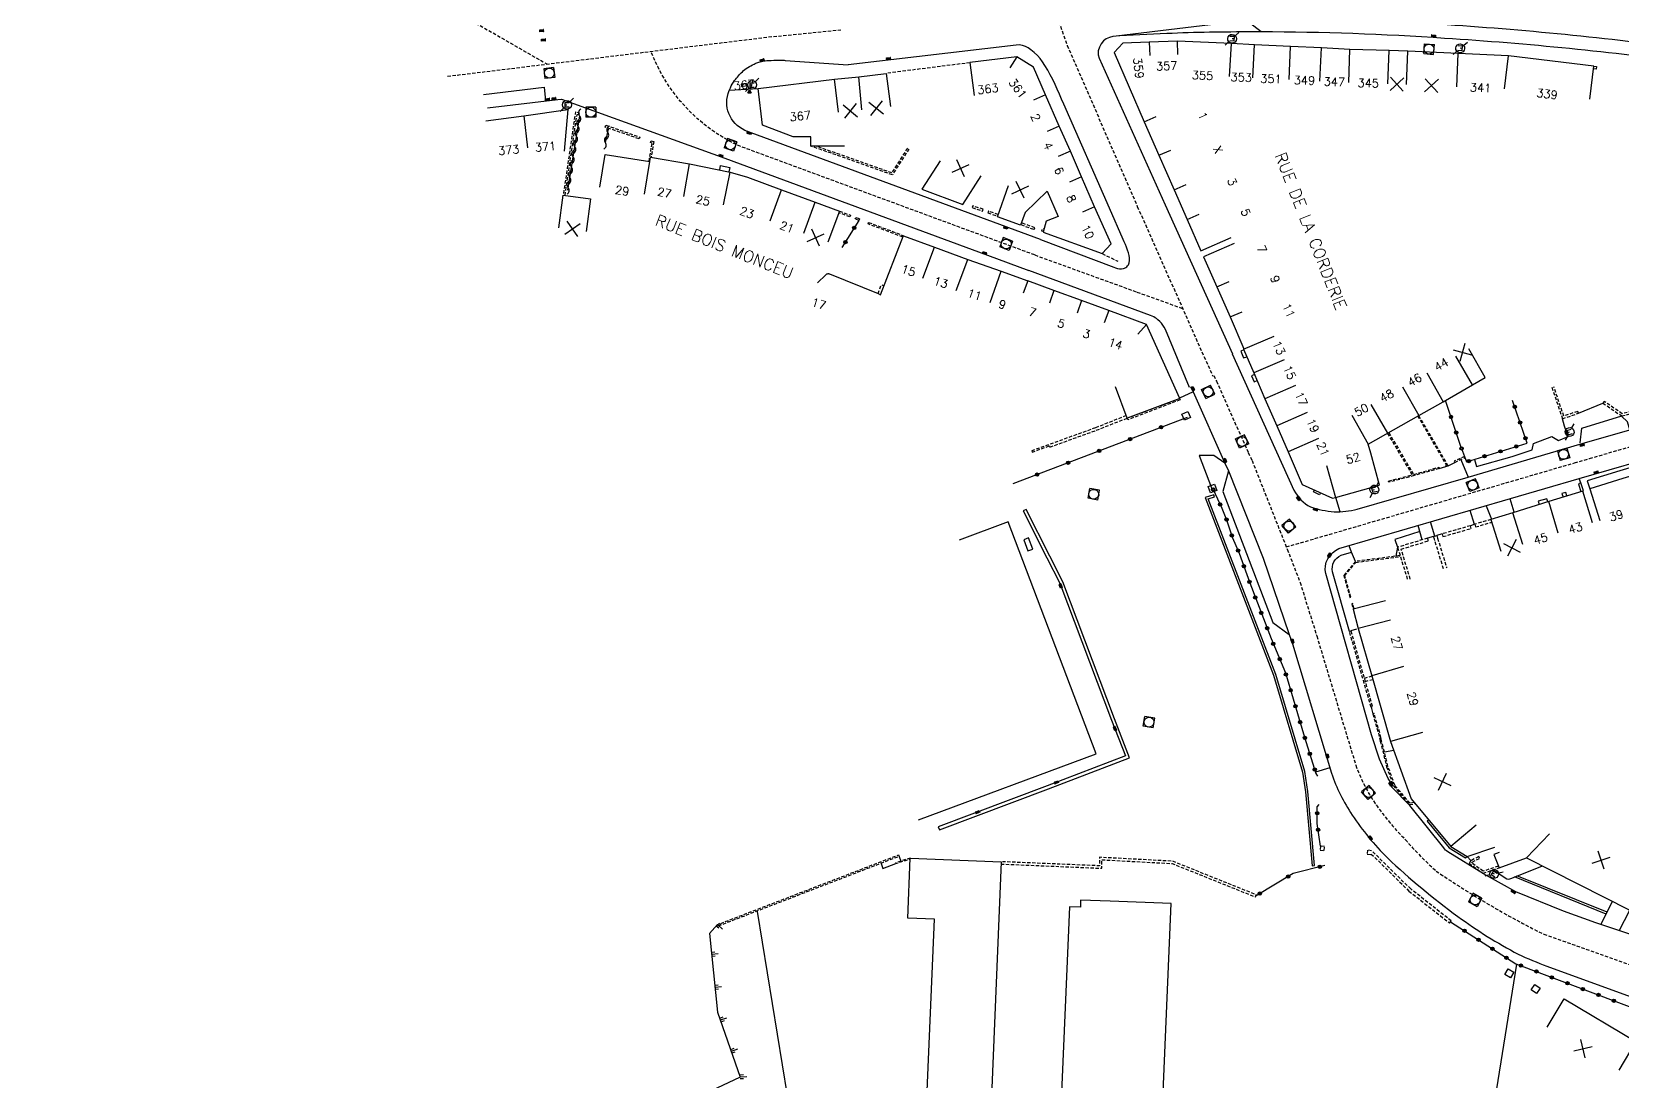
# Model space of a CAD drawing. Header units: millimetres. Extents: x 155999 to 157000, y 121000 to 122000.
# Drawn here: x 156418.6 to 156658.4, y 121279.6 to 121437.8 of the extents above; entities that cross this region are included whole.
import ezdxf
from ezdxf.enums import TextEntityAlignment as Align

# ---------------------------------------------------------------- set-up
doc = ezdxf.new("R2010")
doc.units = ezdxf.units.MM
doc.linetypes.add('DASHED', pattern=[0.75, 0.5, -0.25])
doc.layers.get('0').update_dxf_attribs({"linetype": 'CONTINUOUS'})
for name, color, linetype in [('W0001', 6, 'DASHED'), ('W0008', 7, 'CONTINUOUS'), ('W0100', 7, 'CONTINUOUS'), ('W0112', 1, 'DASHED'), ('W0211', 2, 'CONTINUOUS'), ('W0310', 3, 'CONTINUOUS'), ('W0322', 7, 'CONTINUOUS'), ('W0334', 7, 'CONTINUOUS'), ('W0400', 7, 'CONTINUOUS'), ('W0420', 7, 'CONTINUOUS'), ('W0471', 7, 'CONTINUOUS'), ('W0851', 7, 'CONTINUOUS'), ('W0984', 7, 'CONTINUOUS'), ('W0989', 7, 'CONTINUOUS'), ('W0991', 7, 'CONTINUOUS'), ('W1102', 7, 'CONTINUOUS')]:
    doc.layers.add(name, color=color, linetype=linetype)
doc.styles.get("Standard").update_dxf_attribs({"font": 'romans.shx', "width": 0.85})

# ---------------------------------------------------------------- blocks, each defined once
blk = doc.blocks.new('T471')
for p, q in [((-0.333334, 0.333334), (-0.333334, -0.333334)), ((-0.333334, 0.333334), (0.333334, 0.333334)), ((-0.333334, 0), (0, 0)), ((0.500001, 0.500001), (1.000002, 1.000002)), ((-0.500001, -0.500001), (-1.000002, -1.000002)), ((-0.333334, -0.333334), (0.333334, -0.333334))]:
    blk.add_line(p, q)
blk.add_ellipse((0, 0), major_axis=(0.471405, 0.471405), ratio=1, start_param=5.4977871438, end_param=11.780972451)
blk = doc.blocks.new('T420')
for p, q in [((0.75, 0.75), (-0.75, 0.75)), ((-0.75, 0.75), (-0.75, -0.75)), ((0.75, 0.75), (0.75, -0.75)), ((0.75, -0.75), (-0.75, -0.75))]:
    blk.add_line(p, q)
blk.add_ellipse((0, 0), major_axis=(-0.53, 0.53), ratio=1, start_param=3.926991, end_param=10.210176)
blk = doc.blocks.new('t310o')
at = {"color": 0, "linetype": 'Continuous'}
for centre, start, end in [((-0.5, 0.38), 216.8699, 323.1304), ((0.5, -0.37), 36.8699, 143.1303)]:
    blk.add_arc(centre, 0.625, start, end, dxfattribs=at)
blk = doc.blocks.new('t991o')
at = {"color": 0, "linetype": 'Continuous'}
for p, q in [((-1, 1), (1, -1)), ((-1, -1), (1, 1))]:
    blk.add_line(p, q, dxfattribs=at)
blk = doc.blocks.new('T400')
for p, q in [((-0.15, 0.3), (0.15, 0.3)), ((-0.15, -0.25), (-0.15, 0.3)), ((-0.15, 0.15), (0.15, 0.15)), ((-0.15, 0), (0.15, 0)), ((0.15, 0.3), (0.15, -0.25)), ((-0.15, -0.15), (0.15, -0.15)), ((-0.15, -0.25), (-0.15, -0.3)), ((-0.15, -0.3), (0.15, -0.3)), ((0.15, -0.3), (0.15, -0.25))]:
    blk.add_line(p, q)
blk = doc.blocks.new('t112o')
at = {"color": 0, "linetype": 'Continuous'}
for p, q in [((-0.5, 0.5), (0.5, 0.5)), ((-0.5, -0.5), (-0.5, 0.5)), ((0.5, 0.5), (0.5, -0.5)), ((0.5, -0.5), (-0.5, -0.5))]:
    blk.add_line(p, q, dxfattribs=at)
blk = doc.blocks.new('t322o')
at = {"color": 0, "linetype": 'Continuous'}
for radius in [0.25, 0.15]:
    blk.add_circle((0, 0), radius, dxfattribs=at)
blk = doc.blocks.new('t211o')
at = {"color": 0, "linetype": 'Continuous'}
for p, q in [((-0.29, 0.5), (-0.29, 0)), ((0, 1), (0, 0)), ((0.29, 0.5), (0.29, 0))]:
    blk.add_line(p, q, dxfattribs=at)
blk = doc.blocks.new('T851')
for p, q in [((-0.25, -0.15), (0, 0.32)), ((0, 0.32), (0.25, -0.15)), ((-0.25, -0.15), (0.25, -0.15))]:
    blk.add_line(p, q)
for major_axis in [(-0.106, 0.106), (-0.0354, 0.0354), (-0.0236, 0.0236)]:
    blk.add_ellipse((0, 0), major_axis=major_axis, ratio=1, start_param=3.926991, end_param=10.210176)

msp = doc.modelspace()

# ---------------------------------------------------------------- linework, layer by layer
at = {"layer": 'W0001'}
for p, q in [((156569.83, 121404.11), (156585.24, 121398.52)), ((156585.24, 121398.52), (156592.14, 121396.03))]:
    msp.add_line(p, q, dxfattribs=at)
at = {"layer": 'W0001', "flags": 128}
for points in [[(156088.5, 121606.56), (156086.38, 121604.23), (156083.65, 121600.86), (156080.28, 121599.55), (156076.95, 121599.75), (156076.12, 121607.99), (156077.21, 121607.96), (156083.79, 121607.07), (156091.13, 121606.28), (156097.16, 121606.4), (156102.91, 121605.83), (156111.09, 121604.39), (156147.32, 121595.26), (156155.47, 121593.19), (156159.86, 121592.01), (156167.86, 121588.83), (156174.44, 121585.18), (156182.46, 121580.45), (156214.63, 121561.12), (156228.33, 121552.98), (156234.91, 121549.26), (156242.51, 121545.54), (156259.79, 121537.63), (156268.58, 121533.6), (156281.6, 121527.86), (156326.09, 121508.97), (156340.37, 121502.92), (156364.77, 121493.23), (156383.99, 121486.01), (156399.21, 121479.69), (156431.16, 121466), (156445.08, 121460), (156457.07, 121454.75), (156465.68, 121450.53), (156496.25, 121432.91)], [(156481.29, 121431.05), (156481.29, 121431.05), (156529.68, 121436.97), (156540.61, 121438.05)]]:
    msp.add_lwpolyline(points, dxfattribs=at)
at = {"layer": 'W0001'}
msp.add_lwpolyline([(156572.71, 121441.41), (156574.73, 121435.71), (156585.29, 121411.42), (156596.66, 121385.84)], dxfattribs=at)
at = {"layer": 'W0001', "flags": 128}
msp.add_lwpolyline([(156569.83, 121404.11), (156525.25, 121420.55, -0.195934), (156511.98, 121434.82)], format="xyb", dxfattribs=at)
at = {"layer": 'W0001'}
for points in [[(156596.83, 121385.92), (156597.22, 121385.1), (156602.01, 121374.33), (156602.59, 121373.12), (156607.89, 121359.75), (156609.83, 121354.76), (156612.34, 121346.68), (156618.23, 121327.19, 0.061683), (156620.9, 121321.82, 0.048316), (156625.68, 121315.99, 0.03015), (156630.35, 121311.24, 0.035321), (156646.57, 121301.72), (156665.53, 121294.99)], [(156607.75, 121360.1), (156651.22, 121372.78), (156653.48, 121373.44), (156672.26, 121378.87), (156673.92, 121379.35, -0.107336), (156681.7, 121379.57, -0.007706), (156682.47, 121379.44, -0.042636), (156689.04, 121376.7), (156691.88, 121375.08), (156712.03, 121366.5, 0.06955), (156716.75, 121365.3), (156724.46, 121365.1), (156774.28, 121362.58), (156774.82, 121362.58, -0.009605), (156789.94, 121361.39, -0.006178), (156801.73, 121359.63, -0.042049), (156816.62, 121356.05), (156829.14, 121351.99), (156851.69, 121343.85), (156900.18, 121326.48), (156924.01, 121318.84), (156968.76, 121303.38)]]:
    msp.add_lwpolyline(points, format="xyb", dxfattribs=at)
at = {"layer": 'W0008'}
for p, q in [((156581.09, 121436.89), (156580.62, 121436.68)), ((156581.6, 121437.03), (156581.09, 121436.89)), ((156582.12, 121437.11), (156581.6, 121437.03)), ((156582.64, 121437.15), (156582.12, 121437.11)), ((156589.73, 121437.48), (156582.64, 121437.15)), ((156590.54, 121437.52), (156589.73, 121437.48)), ((156591.34, 121437.55), (156590.54, 121437.52)), ((156592.15, 121437.58), (156591.34, 121437.55)), ((156592.96, 121437.61), (156592.15, 121437.58)), ((156593.76, 121437.63), (156592.96, 121437.61)), ((156594.57, 121437.65), (156593.76, 121437.63)), ((156595.38, 121437.67), (156594.57, 121437.65)), ((156596.19, 121437.68), (156595.38, 121437.67)), ((156596.99, 121437.69), (156596.19, 121437.68)), ((156597.8, 121437.71), (156596.99, 121437.69)), ((156598.61, 121437.71), (156597.8, 121437.71)), ((156599.41, 121437.72), (156598.61, 121437.71)), ((156600.22, 121437.73), (156599.41, 121437.72)), ((156601.03, 121437.73), (156600.22, 121437.73)), ((156601.84, 121437.74), (156601.03, 121437.73)), ((156602.64, 121437.74), (156601.84, 121437.74)), ((156603.45, 121437.74), (156602.64, 121437.74)), ((156604.26, 121437.75), (156603.45, 121437.74)), ((156567.03, 121435.76), (156541.7, 121432.77)), ((156567.5, 121435.77), (156567.03, 121435.76)), ((156567.96, 121435.68), (156567.5, 121435.77)), ((156568.41, 121435.52), (156567.96, 121435.68)), ((156568.85, 121435.31), (156568.41, 121435.52)), ((156569.26, 121435.04), (156568.85, 121435.31)), ((156569.76, 121434.64), (156569.26, 121435.04)), ((156570.22, 121434.19), (156569.76, 121434.64)), ((156579.41, 121434.86), (156579.4, 121434.3)), ((156579.57, 121435.42), (156579.41, 121434.86)), ((156579.83, 121435.94), (156579.57, 121435.42)), ((156580.2, 121436.37), (156579.83, 121435.94)), ((156580.62, 121436.68), (156580.2, 121436.37)), ((156570.63, 121433.71), (156570.22, 121434.19)), ((156571.01, 121433.2), (156570.63, 121433.71)), ((156571.36, 121432.67), (156571.01, 121433.2)), ((156571.78, 121431.98), (156571.36, 121432.67)), ((156579.4, 121434.3), (156579.53, 121433.78)), ((156579.53, 121433.78), (156589.5, 121411.66)), ((156572.17, 121431.27), (156571.78, 121431.98)), ((156572.54, 121430.55), (156572.17, 121431.27)), ((156572.89, 121429.82), (156572.54, 121430.55)), ((156573.23, 121429.09), (156572.89, 121429.82)), ((156573.56, 121428.35), (156573.23, 121429.09)), ((156573.88, 121427.6), (156573.56, 121428.35)), ((156574.21, 121426.86), (156573.88, 121427.6)), ((156581.08, 121411.18), (156574.21, 121426.86)), ((156583.16, 121406.46), (156581.08, 121411.18)), ((156589.5, 121411.66), (156599.66, 121389.22)), ((156570.72, 121406.44), (156581.73, 121402.29)), ((156583.33, 121406.07), (156583.16, 121406.46)), ((156583.5, 121405.67), (156583.33, 121406.07)), ((156583.66, 121405.27), (156583.5, 121405.67)), ((156583.81, 121404.85), (156583.66, 121405.27)), ((156583.95, 121404.42), (156583.81, 121404.85)), ((156584.05, 121404.05), (156583.95, 121404.42)), ((156584.11, 121403.67), (156584.05, 121404.05)), ((156584.13, 121403.29), (156584.11, 121403.67)), ((156587.29, 121395), (156568.94, 121401.78)), ((156581.73, 121402.29), (156582.01, 121402.18)), ((156582.01, 121402.18), (156582.31, 121402.09)), ((156582.31, 121402.09), (156582.6, 121402.03)), ((156582.6, 121402.03), (156582.9, 121402.01)), ((156582.9, 121402.01), (156583.19, 121402.05)), ((156583.19, 121402.05), (156583.37, 121402.12)), ((156583.37, 121402.12), (156583.54, 121402.21)), ((156583.54, 121402.21), (156583.69, 121402.33)), ((156583.69, 121402.33), (156583.83, 121402.46)), ((156583.83, 121402.46), (156583.94, 121402.61)), ((156583.94, 121402.61), (156584.08, 121402.94)), ((156584.08, 121402.94), (156584.13, 121403.29)), ((156587.53, 121394.9), (156587.29, 121395)), ((156587.76, 121394.78), (156587.53, 121394.9)), ((156587.98, 121394.65), (156587.76, 121394.78)), ((156588.19, 121394.51), (156587.98, 121394.65)), ((156588.39, 121394.35), (156588.19, 121394.51)), ((156588.67, 121394.1), (156588.39, 121394.35)), ((156588.93, 121393.82), (156588.67, 121394.1)), ((156589.16, 121393.53), (156588.93, 121393.82)), ((156589.36, 121393.21), (156589.16, 121393.53)), ((156589.52, 121392.88), (156589.36, 121393.21)), ((156593.16, 121384.12), (156589.52, 121392.88))]:
    msp.add_line(p, q, dxfattribs=at)
for points in [[(156704.16, 121429.56), (156669.89, 121434.94, 0.018213), (156631.98, 121438.79, 0.021497), (156601.84, 121439.71), (156601.76, 121439.43), (156582.12, 121437.11)], [(156570.72, 121406.44), (156526.11, 121422.89, -0.403283), (156523.75, 121428.89)], [(156599.58, 121389.19), (156608.9, 121368.64, 0.148186), (156611.4, 121366.14, 0.059038), (156614.95, 121365.38, 0.052061), (156618.44, 121365.78), (156635.15, 121370.63), (156652.01, 121375.57), (156671.66, 121381.24, 0.003383), (156677.55, 121382.62, 0.022324), (156682.33, 121384.12), (156691.92, 121387.75), (156703.88, 121392.38), (156728.82, 121401.81, -0.034564), (156738.75, 121404.35), (156764.32, 121409.03), (156780.27, 121411.95, 0.160911), (156781.9, 121413.01, 0.490959), (156780.88, 121415.68)], [(156593.35, 121384.24), (156593.71, 121383.48), (156598.5, 121372.71), (156599.05, 121371.57), (156604.26, 121358.42), (156608.16, 121346.91), (156608.67, 121345.47), (156614.56, 121325.99, 0.06258), (156617.68, 121319.68, 0.048772), (156623, 121313.22, 0.030303), (156633.6, 121304.4, 0.035664), (156642.71, 121298.71, 0.024729), (156647.05, 121296.92), (156661.8, 121291.54), (156664.11, 121290.73, -0.310035), (156664.55, 121289.85), (156664.35, 121289.1)], [(156680.03, 121294.88), (156654.43, 121303.43), (156649.52, 121305.17), (156642.38, 121308.12), (156640.18, 121309.33), (156637.49, 121310.81), (156632.1, 121314.15, -0.150728), (156631.5, 121314.76), (156626.39, 121321.12), (156623.59, 121323.95), (156623.79, 121324.14), (156623.1, 121325.17), (156621.81, 121328.13), (156620.6, 121331.78), (156613.71, 121356.08, -0.371592), (156615.69, 121359.84), (156651.92, 121370.41), (156654.17, 121371.07), (156672.95, 121376.5)]]:
    msp.add_lwpolyline(points, format="xyb", dxfattribs=at)
at = {"layer": 'W0008', "flags": 128}
msp.add_lwpolyline([(156523.95, 121429.31, -0.066062), (156524.58, 121430.41, -0.03505), (156525.75, 121431.74, -0.061485), (156526.56, 121432.36, -0.018016), (156527.54, 121432.89, -0.035345), (156528.06, 121433.1, -0.016716), (156528.83, 121433.33, -0.034894), (156529.2, 121433.39, -0.018442), (156529.67, 121433.43, -0.00514), (156531.33, 121433.47, -0.014781), (156531.61, 121433.47, 0.006995), (156532.21, 121433.45), (156541.7, 121432.77)], format="xyb", dxfattribs=at)
at = {"layer": 'W0008'}
for points in [[(156487.33, 121426.3), (156497.94, 121427.57), (156498.48, 121427.58), (156523.1, 121418.69), (156562.7, 121404.07), (156568.94, 121401.78)], [(156546.65, 121312.4), (156546.95, 121311.63), (156548.9, 121312.39)]]:
    msp.add_lwpolyline(points, dxfattribs=at)
for points in [[(156596.93, 121367.64), (156596.82, 121367.97), (156595.53, 121367.54), (156605.83, 121340.75), (156610.2, 121326.15), (156610.67, 121323.17), (156611.67, 121312.05), (156612.02, 121312.08), (156611.02, 121323.21), (156610.55, 121326.23), (156606.17, 121340.86), (156595.99, 121367.33)], [(156568.51, 121365.76), (156568.07, 121365.54), (156571.67, 121358.46), (156573.59, 121354.62), (156581.4, 121334), (156583.49, 121328.59), (156571.72, 121324.1), (156555.29, 121317.91), (156555.46, 121317.44), (156571.89, 121323.63), (156584.13, 121328.3), (156581.86, 121334.18), (156574.05, 121354.82), (156572.11, 121358.69)]]:
    msp.add_lwpolyline(points, close=True, dxfattribs=at)
at = {"layer": 'W0008', "flags": 128}
msp.add_lwpolyline([(156549.39, 121313.45), (156549.62, 121312.73)], dxfattribs=at)
at = {"layer": 'W0100'}
for points in [[(156653.49, 121427.6), (156654.1, 121432.57), (156641.26, 121434.14), (156633.67, 121434.47), (156626.07, 121434.81), (156623.26, 121434.93), (156617.31, 121435.1), (156613.07, 121435.31), (156608.4, 121435.53), (156602.95, 121435.78), (156599.48, 121435.98), (156591.35, 121436.34)], [(156541.14, 121420.53), (156536.08, 121420.52), (156536.08, 121421.91), (156533.41, 121421.9), (156528.81, 121423.68), (156528.14, 121429.22), (156539.65, 121430.62), (156543.3, 121430.98), (156547.42, 121431.49), (156548.07, 121426.51)], [(156504.28, 121414.34), (156505.07, 121419.28), (156511.79, 121418.2), (156511.91, 121418.87), (156517.78, 121417.84), (156523.92, 121416.59), (156526.54, 121415.82), (156531.66, 121413.94), (156536.74, 121412.08), (156540.38, 121410.71), (156538.62, 121406.03)], [(156555.58, 121418.32), (156552.82, 121414.01), (156559.01, 121411.71), (156561.77, 121416.02)], [(156568.38, 121410.49), (156567.7, 121408.59), (156564.2, 121409.85), (156565.89, 121414.56)], [(156550.06, 121407.02), (156554.7, 121405.31), (156559.74, 121403.44), (156564.78, 121401.65), (156568.78, 121400.21)], [(156601.31, 121389.89), (156602.84, 121386.34), (156604.54, 121382.44), (156606.32, 121378.37), (156608.03, 121374.44), (156610.13, 121369.53), (156614.74, 121367.44), (156615.17, 121367.56), (156621.82, 121369.41), (156620.48, 121374.22), (156620.1, 121375.61), (156627.74, 121379.89), (156631.41, 121381.99), (156637.74, 121385.63), (156635.25, 121389.97)], [(156673.52, 121375.03), (156669.43, 121373.77), (156663.49, 121371.91), (156658.5, 121370.39), (156653.52, 121368.84), (156655.01, 121364.07)], [(156653.91, 121363.73), (156652.47, 121368.52), (156647.32, 121366.96), (156641.92, 121365.26), (156638.6, 121364.23), (156640.08, 121359.46)], [(156622.69, 121351.98), (156617.84, 121350.74), (156618.6, 121347.8), (156620.63, 121340.69), (156623.44, 121330.77), (156626.57, 121322.11), (156632.56, 121314.95), (156635.04, 121313.43), (156639.18, 121314.83)], [(156639.82, 121314.06), (156639.02, 121313.74), (156639.82, 121311.73), (156643.98, 121313.24), (156659.53, 121305.32), (156659.64, 121305.49)], [(156647.1, 121287.69), (156649.66, 121291.98), (156660.43, 121285.54), (156657.87, 121281.25)]]:
    msp.add_lwpolyline(points, dxfattribs=at)
at = {"layer": 'W0100', "flags": 128}
for points in [[(156525.62, 121429.52), (156526.41, 121429.64), (156526.36, 121429.96), (156525.57, 121429.85)], [(156569.54, 121359.78), (156568.9, 121361.46), (156568.16, 121361.17), (156568.8, 121359.5)]]:
    msp.add_lwpolyline(points, close=True, dxfattribs=at)
for points in [[(156487.07, 121424.31), (156492.79, 121425.1), (156499.44, 121426.04), (156498.89, 121419.76)], [(156498.09, 121408.18), (156498.75, 121413.14), (156502.84, 121412.59), (156502.19, 121407.64)], [(156568.38, 121410.49), (156571.71, 121413.71), (156573.37, 121409.9), (156571.56, 121409.19), (156571.08, 121407.54)], [(156591.7, 121382.49), (156583.77, 121379.52), (156582.01, 121384.21)], [(156552.32, 121318.98), (156579.07, 121328.92), (156565.82, 121363.87), (156558.41, 121361.1)], [(156551.09, 121313.19), (156564.76, 121312.65), (156562.36, 121254.18), (156552.6, 121254.59), (156554.7, 121303.99), (156550.69, 121304.16), (156551.07, 121313.19)]]:
    msp.add_lwpolyline(points, dxfattribs=at)
msp.add_lwpolyline([(156537.08, 121399.92), (156538.31, 121401.13), (156538.43, 121401.23, -0.066062), (156538.49, 121401.26, -0.045169), (156538.59, 121401.29, -0.075954), (156538.73, 121401.3, -0.076785), (156538.87, 121401.27), (156546.23, 121398.3), (156546.58, 121398.1), (156550.03, 121407.04)], format="xyb", dxfattribs=at)
at = {"layer": 'W0112'}
for p, q in [((156560.06, 121433.09), (156547.42, 121431.49)), ((156579.99, 121404.31), (156582.36, 121403.17))]:
    msp.add_line(p, q, dxfattribs=at)
for points in [[(156654.1, 121432.57), (156654.51, 121432.51), (156654.45, 121432.1), (156654.05, 121432.16)], [(156511.68, 121418.22), (156512.16, 121420.96), (156511.89, 121421.05), (156511.98, 121421.33), (156512.4, 121421.2), (156512, 121418.86)], [(156550.84, 121420.08), (156548.37, 121416.2), (156536.08, 121420.52)], [(156550.63, 121420.21), (156548.27, 121416.5), (156536.83, 121420.52)], [(156540.38, 121410.71), (156542.05, 121410.1), (156541.97, 121409.86), (156540.3, 121410.47)], [(156564.32, 121410.23), (156562.84, 121410.71), (156562.75, 121410.45), (156564.23, 121409.96)], [(156549.94, 121406.8), (156544.7, 121408.79), (156544.79, 121409.02), (156550.06, 121407.02)], [(156567.75, 121408.68), (156569.76, 121407.95), (156569.86, 121408.21), (156567.85, 121408.94)], [(156647.79, 121384.16), (156649.39, 121379.43), (156651.78, 121380.24), (156651.68, 121380.53), (156649.58, 121379.82), (156648.08, 121384.25)], [(156583.62, 121379.89), (156578.97, 121378.05), (156569.37, 121374.58), (156569.44, 121374.38), (156569.44, 121374.38), (156572.03, 121375.34), (156572.11, 121375.15), (156579.11, 121377.68), (156583.77, 121379.52), (156591.65, 121382.47), (156591.73, 121382.27), (156583.88, 121379.27), (156583.75, 121379.56)], [(156627.53, 121379.88), (156631.89, 121372.42), (156631.74, 121372.39), (156631.78, 121372.21), (156632.17, 121372.31), (156627.69, 121379.97)], [(156623.2, 121377.34), (156626.93, 121371.03), (156626.98, 121371.04), (156630.74, 121372.11), (156630.79, 121371.93), (156627.03, 121370.86), (156623.2, 121369.84), (156623.16, 121370.02), (156626.75, 121370.98), (156623.03, 121377.25)], [(156634.63, 121373.74), (156633.07, 121373.02), (156633.14, 121372.85), (156634.69, 121373.57)], [(156638.6, 121364.23), (156636.17, 121363.52), (156636.29, 121363.11), (156638.73, 121363.83)], [(156626.45, 121355.24), (156625.06, 121359.76), (156629.17, 121361.02), (156629.04, 121361.43), (156624.53, 121360.04), (156626.04, 121355.11)], [(156631.46, 121356.79), (156630.08, 121361.28), (156629.96, 121361.69), (156630.44, 121361.83), (156630.56, 121361.42), (156631.93, 121356.93)], [(156617.98, 121350.77), (156617.76, 121351.56), (156617.62, 121351.52), (156617.84, 121350.74)], [(156620.66, 121340.61), (156619.5, 121340.27)], [(156619.63, 121339.82), (156620.79, 121340.12)], [(156627, 121321.59), (156626.41, 121321.47), (156624.09, 121324.17), (156623.08, 121327.02), (156622.12, 121330.89), (156622.01, 121331.35), (156621.83, 121332.08), (156620.99, 121334.98), (156620.8, 121334.92), (156621.63, 121332.03), (156621.81, 121331.3), (156621.92, 121330.84), (156622.88, 121326.96), (156623.9, 121324.1), (156623.89, 121324.09), (156626.34, 121321.25), (156627.15, 121321.41)], [(156639.72, 121311.99), (156637.45, 121311.21), (156635.69, 121312.48), (156635.76, 121312.6), (156636.9, 121313.16), (156636.77, 121313.41), (156635.56, 121312.81), (156635.32, 121312.4), (156637.41, 121310.9), (156639.82, 121311.73)]]:
    msp.add_lwpolyline(points, dxfattribs=at)
at = {"layer": 'W0112', "flags": 128}
for points in [[(156499.03, 121413.1), (156500.82, 121425.31), (156501.11, 121425.22), (156501.2, 121425.49), (156500.58, 121425.68), (156498.75, 121413.14)], [(156567.81, 121408.9), (156567.8, 121408.9)], [(156571.11, 121407.63), (156570.89, 121407.72), (156571.02, 121408.12), (156571.22, 121408.03)], [(156546.23, 121398.3), (156546.69, 121399.62), (156547.11, 121399.47)], [(156551.07, 121313.19), (156548.87, 121312.49), (156548.87, 121312.49), (156548.9, 121312.39), (156551.06, 121313.08)], [(156564.74, 121312.3), (156579.93, 121311.66), (156579.95, 121312.94), (156590.55, 121312.37), (156603.09, 121307.34), (156603.22, 121307.66), (156590.62, 121312.72), (156579.61, 121313.31), (156579.59, 121312.03), (156564.76, 121312.65)]]:
    msp.add_lwpolyline(points, dxfattribs=at)
at = {"layer": 'W0112'}
for points in [[(156505.17, 121423.67), (156510.28, 121421.89), (156510.18, 121421.61), (156505.07, 121423.38)], [(156560.4, 121411.25), (156561.96, 121410.72), (156562.05, 121410.99), (156560.49, 121411.51)], [(156542.78, 121409.54), (156542.87, 121409.77), (156543.41, 121409.56), (156543.32, 121409.33)], [(156660.61, 121380.76), (156658.39, 121380.18), (156655.66, 121382.04), (156655.48, 121381.78), (156658.33, 121379.84), (156660.69, 121380.46)], [(156631.37, 121361.65), (156635.62, 121362.9), (156635.5, 121363.3), (156631.25, 121362.06)], [(156624.86, 121358.79), (156618.16, 121357.9), (156616.4, 121355.8), (156617.35, 121352.49), (156617.48, 121352.53), (156616.56, 121355.77), (156618.24, 121357.77), (156624.87, 121358.65)], [(156620.53, 121335.92), (156617.27, 121347.37), (156617.47, 121347.43), (156620.73, 121335.98)], [(156613.53, 121314.94), (156612.9, 121315), (156612.85, 121314.37), (156613.47, 121314.32)], [(156632.62, 121303.72), (156626.51, 121308.54), (156620.62, 121314.31), (156620, 121314.38), (156619.93, 121313.77), (156620.55, 121313.7), (156620.56, 121313.81), (156626.24, 121308.23), (156632.37, 121303.4)]]:
    msp.add_lwpolyline(points, close=True, dxfattribs=at)
at = {"layer": 'W0112', "flags": 128}
msp.add_lwpolyline([(156522.1, 121302.94), (156522.01, 121303.17), (156549.3, 121313.68), (156549.3, 121313.68), (156549.39, 121313.45)], close=True, dxfattribs=at)
at = {"layer": 'W0211', "flags": 128}
msp.add_lwpolyline([(156527.98, 121305.12), (156533.28, 121272.78)], dxfattribs=at)
at = {"layer": 'W0211'}
msp.add_lwpolyline([(156522.01, 121303.17), (156520.8, 121301.82), (156522.01, 121289.95), (156525.41, 121280.19), (156520.19, 121277.69), (156520.13, 121276.36), (156522.9, 121274.74), (156524.98, 121273.48), (156533.28, 121272.78)], dxfattribs=at)
at = {"layer": 'W0310', "flags": 128}
for points in [[(156501.21, 121425.09), (156499.41, 121413.87)], [(156505.1, 121421.04), (156505.59, 121423.05)]]:
    msp.add_lwpolyline(points, dxfattribs=at)
at = {"layer": 'W0322'}
msp.add_line((156628.39, 121209.11), (156642.49, 121297.19), dxfattribs=at)
for points in [[(156543.31, 121409.3), (156540.75, 121405.22)], [(156634.18, 121374.96), (156631.73, 121382.18)], [(156634.18, 121374.96), (156634.92, 121372.94), (156644.06, 121375.74), (156641.87, 121382.16)], [(156592.83, 121379.63), (156566.54, 121369.62)], [(156596.71, 121368.78), (156598.02, 121365.96), (156598.76, 121364.19), (156599.65, 121361.47), (156600.65, 121359.18), (156602.25, 121354.67), (156605.45, 121346.29), (156607.62, 121341.13), (156608.79, 121337.22), (156610.52, 121331.43), (156612.22, 121325.96), (156612.46, 121325.56)], [(156612.9, 121315), (156612.4, 121318.41), (156612.41, 121320.94), (156612.73, 121321.25)], [(156632.51, 121303.58), (156642.35, 121297.27), (156661.69, 121289.96)]]:
    msp.add_lwpolyline(points, dxfattribs=at)
at = {"layer": 'W0322', "flags": 128}
msp.add_lwpolyline([(156613.57, 121312.09), (156608.79, 121310.86), (156603.21, 121307.52)], dxfattribs=at)
at = {"layer": 'W0334'}
for points in [[(156703.78, 121427.53), (156669.23, 121432.99, 0.018172), (156631.61, 121436.76, 0.017032), (156603.95, 121437.73), (156601.76, 121439.43)], [(156523.75, 121428.89, -0.016531), (156523.95, 121429.31, -0.016531)]]:
    msp.add_lwpolyline(points, format="xyb", dxfattribs=at)
for points in [[(156486.73, 121428.32), (156495.86, 121429.42), (156496.08, 121427.35)], [(156523.77, 121428.94), (156528.14, 121429.22)], [(156522.33, 121416.92), (156522.46, 121417.58), (156523.87, 121417.32), (156523.73, 121416.63)], [(156601.34, 121389.83), (156600.89, 121389.63), (156601.32, 121388.58), (156601.78, 121388.78)], [(156602.95, 121386.09), (156602.52, 121385.9), (156602.92, 121384.98), (156603.35, 121385.17)], [(156593.71, 121383.48), (156591.65, 121382.53)], [(156651.78, 121380.24), (156655.48, 121381.78)], [(156636.1, 121373.3), (156636.44, 121372.22), (156641.78, 121373.74), (156644.82, 121374.72), (156645.04, 121375.69), (156647.76, 121376.73), (156648.8, 121376.13), (156650.23, 121376.74), (156649.68, 121378.3), (156649.39, 121379.43)], [(156652.06, 121375.81), (156652.29, 121377.98), (156658.33, 121379.84)], [(156659.56, 121377.75), (156659.17, 121378.97), (156658.28, 121379.83)], [(156598.5, 121372.71), (156596.82, 121373.89), (156594.6, 121373.9), (156596.49, 121368.99)], [(156630.79, 121371.93), (156631.78, 121372.21)], [(156632.17, 121372.31), (156633.14, 121372.85)], [(156634.07, 121373.28), (156635.15, 121370.63)], [(156663.07, 121373.07), (156658.05, 121371.56), (156653.12, 121370.07), (156653.52, 121368.84)], [(156599.05, 121371.57), (156598.2, 121368.48), (156605.74, 121348.73), (156608.16, 121346.91)], [(156652.16, 121369.75), (156651.92, 121370.41)], [(156612.9, 121368.27), (156612.76, 121367.97), (156611.85, 121368.39), (156611.98, 121368.69)], [(156615.86, 121365.41), (156615.22, 121367.57)], [(156642.12, 121365.32), (156641.5, 121367.37)], [(156650.03, 121367.78), (156649.87, 121368.3), (156649.31, 121368.13), (156649.47, 121367.61)], [(156652.47, 121368.52), (156652.57, 121368.55), (156652.16, 121369.75), (156651.82, 121369.6), (156652.13, 121368.41)], [(156636.12, 121363.5), (156635.47, 121365.61)], [(156637.87, 121366.31), (156638.71, 121364.27)], [(156647.16, 121366.91), (156647.03, 121367.34), (156645.72, 121366.98), (156645.87, 121366.51)], [(156628.25, 121361.18), (156627.64, 121363.33)], [(156630.14, 121361.74), (156629.49, 121363.87)], [(156636.17, 121363.52), (156635.5, 121363.3)], [(156618.16, 121357.9), (156617.56, 121359.29), (156617.22, 121360.29)], [(156627.89, 121362.45), (156624.1, 121361.23), (156624.53, 121360.04), (156624.28, 121358.71)], [(156629.96, 121361.69), (156629.04, 121361.43)], [(156631.25, 121362.06), (156630.44, 121361.83)], [(156618.34, 121347.7), (156617.47, 121347.43)], [(156620.53, 121335.92), (156620.8, 121334.92)], [(156623.94, 121329.39), (156622.54, 121329.18)], [(156614.31, 121326.82), (156612.16, 121326.14)], [(156629.22, 121318.95), (156629, 121318.77), (156632.32, 121314.73), (156634.79, 121313.22), (156635.04, 121313.43), (156635.56, 121312.81)], [(156638.93, 121311.42), (156641.01, 121310.05), (156641.32, 121310.03), (156641.73, 121310.19), (156646.36, 121312.02)], [(156655.99, 121304.75), (156642.13, 121310.35)], [(156656.1, 121305.02), (156642.53, 121310.51)], [(156655.15, 121303.19), (156656.94, 121306.63)], [(156657.95, 121302.25), (156659.53, 121305.32)]]:
    msp.add_lwpolyline(points, dxfattribs=at)
at = {"layer": 'W0334', "flags": 128}
msp.add_lwpolyline([(156617.27, 121347.37), (156614.73, 121356.34, -0.363003), (156616.03, 121358.85), (156617.56, 121359.29)], format="xyb", dxfattribs=at)
at = {"layer": 'W1102'}
for p, q in [((156583.1, 121436.06), (156581.78, 121434.64)), ((156581.78, 121434.64), (156586.3, 121424.16)), ((156587.09, 121436.19), (156583.1, 121436.06)), ((156591.35, 121436.34), (156587.09, 121436.19)), ((156587.09, 121436.19), (156587.16, 121434.19)), ((156591.42, 121434.34), (156591.35, 121436.34)), ((156599.19, 121430.99), (156599.48, 121435.98)), ((156602.72, 121430.79), (156602.95, 121435.78)), ((156608.16, 121430.54), (156608.4, 121435.53)), ((156612.82, 121430.32), (156613.07, 121435.31)), ((156617.17, 121430.1), (156617.31, 121435.1)), ((156623.04, 121429.93), (156623.26, 121434.93)), ((156625.85, 121429.81), (156626.07, 121434.81)), ((156567.14, 121434), (156560.06, 121433.1)), ((156560.06, 121433.1), (156560.7, 121428.14)), ((156567.14, 121434), (156566.06, 121432.32)), ((156569.63, 121432.4), (156567.14, 121434)), ((156571.47, 121428.24), (156569.63, 121432.4)), ((156633.45, 121429.47), (156633.67, 121434.47)), ((156640.65, 121429.16), (156641.26, 121434.14)), ((156540.25, 121425.65), (156539.65, 121430.62)), ((156543.78, 121426), (156543.3, 121430.98)), ((156571.47, 121428.24), (156569.64, 121427.44)), ((156573.53, 121423.52), (156571.47, 121428.24)), ((156492.79, 121425.1), (156493.36, 121420.25)), ((156586.3, 121424.16), (156588.14, 121424.96)), ((156573.53, 121423.52), (156571.7, 121422.71)), ((156575.2, 121419.78), (156573.53, 121423.52)), ((156586.3, 121424.16), (156588.53, 121419.13)), ((156511, 121413.27), (156511.79, 121418.2)), ((156516.91, 121412.91), (156517.78, 121417.84)), ((156575.2, 121419.78), (156573.37, 121418.97)), ((156576.89, 121415.87), (156575.2, 121419.78)), ((156588.53, 121419.13), (156590.36, 121419.93)), ((156588.53, 121419.13), (156590.84, 121413.94)), ((156522.93, 121411.67), (156523.92, 121416.59)), ((156576.89, 121415.87), (156575.06, 121415.07)), ((156578.85, 121411.36), (156576.89, 121415.87)), ((156529.94, 121409.25), (156531.66, 121413.94)), ((156590.84, 121413.94), (156592.67, 121414.74)), ((156590.84, 121413.94), (156592.81, 121409.46)), ((156535.02, 121407.39), (156536.74, 121412.08)), ((156578.85, 121411.36), (156577.02, 121410.55)), ((156581.35, 121405.79), (156578.85, 121411.36)), ((156592.81, 121409.46), (156594.64, 121410.26)), ((156592.81, 121409.46), (156594.88, 121404.74)), ((156571.08, 121407.54), (156579.99, 121404.31)), ((156579.99, 121404.31), (156581.35, 121405.79)), ((156594.88, 121404.74), (156599.46, 121406.75)), ((156599.87, 121405.83), (156595.29, 121403.83)), ((156552.96, 121400.62), (156554.7, 121405.31)), ((156558, 121398.75), (156559.74, 121403.44)), ((156595.29, 121403.83), (156597.3, 121399.29)), ((156563.11, 121396.94), (156564.78, 121401.65)), ((156568.78, 121400.21), (156568.09, 121398.33)), ((156572.73, 121398.75), (156568.78, 121400.21)), ((156572.73, 121398.75), (156572.04, 121396.87)), ((156576.89, 121397.23), (156572.73, 121398.75)), ((156597.3, 121399.29), (156599.13, 121400.09)), ((156597.3, 121399.29), (156599.28, 121394.76)), ((156576.89, 121397.23), (156576.2, 121395.35)), ((156581, 121395.74), (156576.89, 121397.23)), ((156581, 121395.74), (156580.31, 121393.86)), ((156586.7, 121393.63), (156581, 121395.74)), ((156599.28, 121394.76), (156601.12, 121395.56)), ((156599.28, 121394.76), (156601.36, 121389.95)), ((156586.7, 121393.63), (156585.38, 121392.16)), ((156591.7, 121382.49), (156586.7, 121393.63)), ((156601.31, 121389.89), (156605.9, 121391.87)), ((156601.36, 121389.95), (156601.36, 121389.95)), ((156607.43, 121388.32), (156602.84, 121386.34)), ((156635.83, 121384.53), (156633.33, 121388.86)), ((156609.12, 121384.44), (156604.54, 121382.44)), ((156625.26, 121384.23), (156627.74, 121379.89)), ((156628.92, 121386.33), (156631.41, 121381.99)), ((156610.9, 121380.38), (156606.32, 121378.37)), ((156617.61, 121379.95), (156620.1, 121375.61)), ((156620.52, 121381.58), (156623, 121377.24)), ((156612.62, 121376.42), (156608.03, 121374.44)), ((156613.81, 121372.37), (156615.17, 121367.56)), ((156643.42, 121360.49), (156641.92, 121365.26)), ((156648.76, 121362.17), (156647.32, 121366.96)), ((156623.44, 121349.05), (156618.6, 121347.8)), ((156625.44, 121342.07), (156620.63, 121340.69)), ((156628.26, 121332.14), (156623.44, 121330.77)), ((156636.4, 121318.16), (156632.56, 121314.95)), ((156575.09, 121305.87), (156571.83, 121232.63)), ((156576.72, 121305.81), (156575.09, 121305.87)), ((156576.75, 121306.85), (156576.72, 121305.81)), ((156581.19, 121306.71), (156576.75, 121306.85)), ((156590.39, 121306.36), (156581.19, 121306.71)), ((156586.63, 121218.59), (156590.39, 121306.36))]:
    msp.add_line(p, q, dxfattribs=at)
at = {"layer": 'W1102', "flags": 128}
msp.add_lwpolyline([(156643.98, 121313.24), (156647.44, 121316.84)], dxfattribs=at)

# ---------------------------------------------------------------- block references
at = {"layer": 'W0112'}
for p, rotation in [((156592.65, 121379.87), 204.842389105344), ((156596.63, 121368.91), 291.052293359302), ((156641.39, 121295.82), 328.8845836849418), ((156645.34, 121293.46), 324.6095360766163)]:
    msp.add_blockref('t112o', p, dxfattribs=dict(at, rotation=rotation))
at = {"layer": 'W0211'}
for p, rotation in [((156522.01, 121303.17), 228.1859264549082), ((156521.13, 121298.65), 275.8091858036028), ((156521.63, 121293.68), 275.8091858036016), ((156522.42, 121288.76), 289.2055908956129), ((156524.07, 121284.04), 289.2055908956131), ((156525.41, 121280.19), 272.493214252012)]:
    msp.add_blockref('t211o', p, dxfattribs=dict(at, rotation=rotation))
at = {"layer": 'W0310'}
for p, rotation in [((156501.21, 121425.09), 260.8822520645061), ((156500.72, 121422), 260.8822520645061), ((156500.96, 121423.55), 260.8822520645061), ((156505.47, 121422.56), 76.25761044619321), ((156500.47, 121420.45), 260.8822520645061), ((156505.1, 121421.04), 76.25761044619321), ((156499.97, 121417.36), 260.8822520645061), ((156500.22, 121418.91), 260.8822520645061), ((156499.72, 121415.81), 260.8822520645061), ((156499.47, 121414.27), 260.8822520645061)]:
    msp.add_blockref('t310o', p, dxfattribs=dict(at, rotation=rotation))
at = {"layer": 'W0322'}
for p, rotation in [((156542.61, 121408.18), 237.892505211619), ((156541.28, 121406.06), 237.892505211619), ((156632.58, 121379.69), 108.760266536806), ((156642.19, 121381.22), 108.863578872932), ((156588.88, 121378.13), 20.85173984773754), ((156633.38, 121377.33), 108.760266536806), ((156643, 121378.85), 108.863578872932), ((156579.54, 121374.57), 20.85173984773754), ((156584.21, 121376.35), 20.85173984773754), ((156634.18, 121374.96), 290.170091675334), ((156640.04, 121374.51), 17.0080076568114), ((156642.43, 121375.24), 17.0080076568114), ((156643.81, 121376.49), 108.863578872932), ((156574.86, 121372.79), 20.85173984773754), ((156635.26, 121373.04), 17.0080076568114), ((156637.65, 121373.78), 17.0080076568114), ((156570.19, 121371.01), 20.85173984773754), ((156596.71, 121368.78), 294.999973089141), ((156597.76, 121366.51), 294.999973089141), ((156598.75, 121364.22), 292.685241207912), ((156599.53, 121361.84), 288.1285843359681), ((156600.49, 121359.54), 293.550057064069), ((156601.36, 121357.19), 289.593333495888), ((156602.19, 121354.83), 289.593333495888), ((156603.08, 121352.5), 290.915250682549), ((156603.98, 121350.16), 290.915250682549), ((156604.87, 121347.83), 290.915250682549), ((156605.79, 121345.5), 292.794758697924), ((156606.76, 121343.2), 292.794758697924), ((156607.7, 121340.88), 286.584962865747), ((156608.41, 121338.49), 286.584962865747), ((156609.13, 121336.09), 286.59722165124), ((156609.84, 121333.7), 286.59722165124), ((156610.56, 121331.3), 287.285146791295), ((156611.3, 121328.91), 287.285146791295), ((156612.04, 121326.53), 287.285146791295), ((156612.41, 121319.96), 89.83061330961769), ((156612.54, 121317.47), 98.35596226266044), ((156608.04, 121310.41), 210.8936163287476), ((156612.79, 121311.88), 194.4079482324459), ((156603.75, 121307.84), 210.8936163287476), ((156634.62, 121302.23), 327.353250222585), ((156636.73, 121300.88), 327.353250222585), ((156638.83, 121299.53), 327.353250222585), ((156640.94, 121298.18), 327.353250222585), ((156643.12, 121296.98), 339.2933210259669), ((156645.46, 121296.1), 339.2933210259669), ((156647.79, 121295.21), 339.2933210259669), ((156650.13, 121294.33), 339.2933210259669), ((156652.47, 121293.45), 339.2933210259669), ((156654.81, 121292.56), 339.2933210259669), ((156657.15, 121291.68), 339.2933210259669)]:
    msp.add_blockref('t322o', p, dxfattribs=dict(at, rotation=rotation))
at = {"layer": 'W0400'}
for p, rotation in [((156495.51, 121437.91), 96.63157173865503), ((156629.95, 121437.13), 265.4892125454812), ((156495.77, 121436.52), 95.5828959016678), ((156528.74, 121433.47), 103.5379820155063), ((156547.8, 121433.71), 96.37162409818721), ((156496.37, 121427.55), 96.73682724471533), ((156497.37, 121427.67), 96.73682724471533), ((156526.77, 121422.49), 249.864335745829), ((156522.51, 121419.06), 70.132370285231), ((156565.45, 121408.22), 250.1395390498801), ((156562.28, 121404.39), 69.73842433178102), ((156593.65, 121383.97), 27.4708255411788), ((156652.36, 121375.47), 106.3422335161393), ((156598.5, 121373.13), 23.97305219182804), ((156654.46, 121371.32), 286.135951676714), ((156609.6, 121367.41), 40.21990664817894), ((156612.17, 121365.74), 74.31661168058342), ((156614.28, 121358.86), 323.7583573762514), ((156573.74, 121354.21, 49.66), 199.9963675574624), ((156608.67, 121345.9), 19.44941101231002), ((156581.91, 121332.69, 49.71), 201.3139410357278), ((156613.94, 121328.58), 16.83730081390202), ((156573.07, 121324.61, 49.52), 290.7109722406817), ((156623.49, 121324.35), 34.01429550030492), ((156561.24, 121320.13, 49.47), 290.4873077457379), ((156620.43, 121316.21), 40.32069870924498), ((156642.01, 121308.13), 61.08349294893296)]:
    msp.add_blockref('T400', p, dxfattribs=dict(at, rotation=rotation))
at = {"layer": 'W0420'}
for p, rotation in [((156629.27, 121435.15), 175.4892125454812), ((156496.64, 121431.53), 6.395387925599021), ((156523.96, 121420.73), 340.132370285231), ((156565.52, 121405.76), 339.738424331781), ((156595.98, 121383.47), 204.842389105344), ((156601.09, 121376), 293.973052191828), ((156649.55, 121374.06), 16.3422335161394), ((156635.86, 121369.41), 291.950928404752), ((156578.73, 121368.04, 50.24), 260.2505285816618), ((156608.15, 121363.24), 310.3206987092451), ((156587.05, 121333.69, 49.93), 260.2505285816618), ((156620.16, 121323.08), 310.3206987092451), ((156636.23, 121306.88), 331.083492948933)]:
    msp.add_blockref('T420', p, dxfattribs=dict(at, rotation=rotation))
msp.add_blockref('T420', (156502.9, 121425.63), dxfattribs=at)
at = {"layer": 'W0471'}
for p, rotation in [((156599.58, 121436.7), 177.6738575432692), ((156633.97, 121435.26), 175.4892125454812), ((156650.47, 121377.43), 16.3422335161394), ((156621.03, 121368.75), 15.51558072688051), ((156639.08, 121310.81), 328.201931732092)]:
    msp.add_blockref('T471', p, dxfattribs=dict(at, rotation=rotation))
for p in [(156527.22, 121429.75), (156499.3, 121426.75)]:
    msp.add_blockref('T471', p, dxfattribs=at)
at = {"layer": 'W0851'}
msp.add_blockref('T851', (156526.83, 121428.7), dxfattribs=at)
at = {"layer": 'W0991'}
for p, rotation in [((156624.44, 121429.87), 87.47921050203294), ((156629.65, 121429.64), 87.46434664161607), ((156545.93, 121426.25), 276.7661268062586), ((156542.02, 121425.83), 275.5993698465672), ((156558.67, 121417.17), 69.65343887071796), ((156567.64, 121413.93), 70.16030153669936), ((156500.15, 121408.04), 79.46171999999991), ((156536.81, 121406.71), 69.32178621660927), ((156634.29, 121389.42), 299.8737498457414), ((156641.75, 121359.97), 287.201317329118), ((156631.29, 121324.73), 19.84118093485934), ((156655.22, 121312.88), 63.0095092850142), ((156652.48, 121284.47), 59.11680485208675)]:
    msp.add_blockref('t991o', p, dxfattribs=dict(at, rotation=rotation))

# ---------------------------------------------------------------- texts
at = {"layer": 'W0984'}
for s, rotation, p in [('367', 7.5515, (156526.04, 121429.76)), ('373', 5.3471, (156490.52, 121419.94)), ('371', 5.3471, (156496.07, 121420.45)), ('15', 343.1002, (156550.8, 121401.76)), ('13', 343.1002, (156555.68, 121399.96)), ('11', 343.1002, (156560.75, 121398.14)), ('17', 343.1002, (156537.28, 121396.77)), ('9', 343.1002, (156564.93, 121396.65))]:
    msp.add_text(s, height=1.25, rotation=rotation, dxfattribs=at).set_placement(p, align=Align.MIDDLE)
at = {"layer": 'W0989'}
for s, rotation, p in [('RUE DE LA CORDERIE', 291.6262, (156611.44, 121407.72)), ('RUE BOIS MONCEU', 338.2489, (156523.05, 121405.36))]:
    msp.add_text(s, height=1.75, rotation=rotation, dxfattribs=at).set_placement(p, align=Align.MIDDLE)
at = {"layer": 'W0991'}
for s, rotation, p in [('359', 276.8842, (156585.47, 121432.28)), ('357', 2.0679, (156589.73, 121432.6)), ('363', 7.2927, (156562.76, 121429.15)), ('361', 306.9257, (156567.26, 121429.21)), ('355', 357.4626, (156595.13, 121431.17)), ('353', 358.3911, (156600.96, 121430.89)), ('351', 358.3911, (156605.44, 121430.66)), ('349', 358.3911, (156610.49, 121430.43)), ('347', 358.3911, (156615, 121430.21)), ('345', 358.3911, (156620.1, 121430.02)), ('341', 357.496, (156637.05, 121429.32)), ('339', 353.0923, (156647.07, 121428.38)), ('367', 5.934, (156534.48, 121425.05)), ('2', 293.6319, (156569.98, 121424.83)), ('1', 293.8437, (156595.19, 121425.08)), ('4', 293.9686, (156571.87, 121420.55)), ('X', 293.9954, (156597.45, 121419.99)), ('6', 293.4484, (156573.51, 121416.8)), ('3', 293.8023, (156599.6, 121415.13)), ('29', 350.8962, (156507.64, 121413.8)), ('27', 348.55, (156514, 121413.5)), ('25', 348.55, (156519.81, 121412.33)), ('8', 293.4055, (156575.34, 121412.59)), ('23', 339.8609, (156526.44, 121410.5)), ('5', 293.7127, (156601.63, 121410.52)), ('21', 339.902, (156532.47, 121408.32)), ('10', 294.1962, (156577.83, 121407.59)), ('7', 293.7916, (156604.07, 121404.99)), ('9', 293.6894, (156606.07, 121400.44)), ('7', 342.1879, (156569.5, 121395.5)), ('11', 293.3974, (156608.12, 121395.73)), ('5', 342.3618, (156573.82, 121393.78)), ('3', 342.5055, (156577.64, 121392.21)), ('14', 342.1263, (156582, 121390.73)), ('13', 293.3142, (156606.66, 121390.1)), ('15', 293.5747, (156608.27, 121386.39)), ('44', 29.8737, (156631.13, 121387.6)), ('46', 29.8154, (156627.09, 121385.28)), ('17', 293.6973, (156610.01, 121382.41)), ('48', 29.2553, (156622.89, 121382.9)), ('50', 29.2553, (156619.07, 121380.76)), ('19', 293.4395, (156611.77, 121378.39)), ('21', 293.1204, (156613.29, 121374.85)), ('52', 15.5156, (156617.82, 121373.48)), ('39', 17.3327, (156657.49, 121364.84)), ('43', 16.8103, (156651.35, 121362.96)), ('45', 17.482, (156646.1, 121361.34)), ('27', 285.982, (156624.43, 121345.59)), ('29', 285.822, (156626.82, 121337.18))]:
    msp.add_text(s, height=1.25, rotation=rotation, dxfattribs=at).set_placement(p, align=Align.MIDDLE)

doc.saveas('drawing.dxf')
